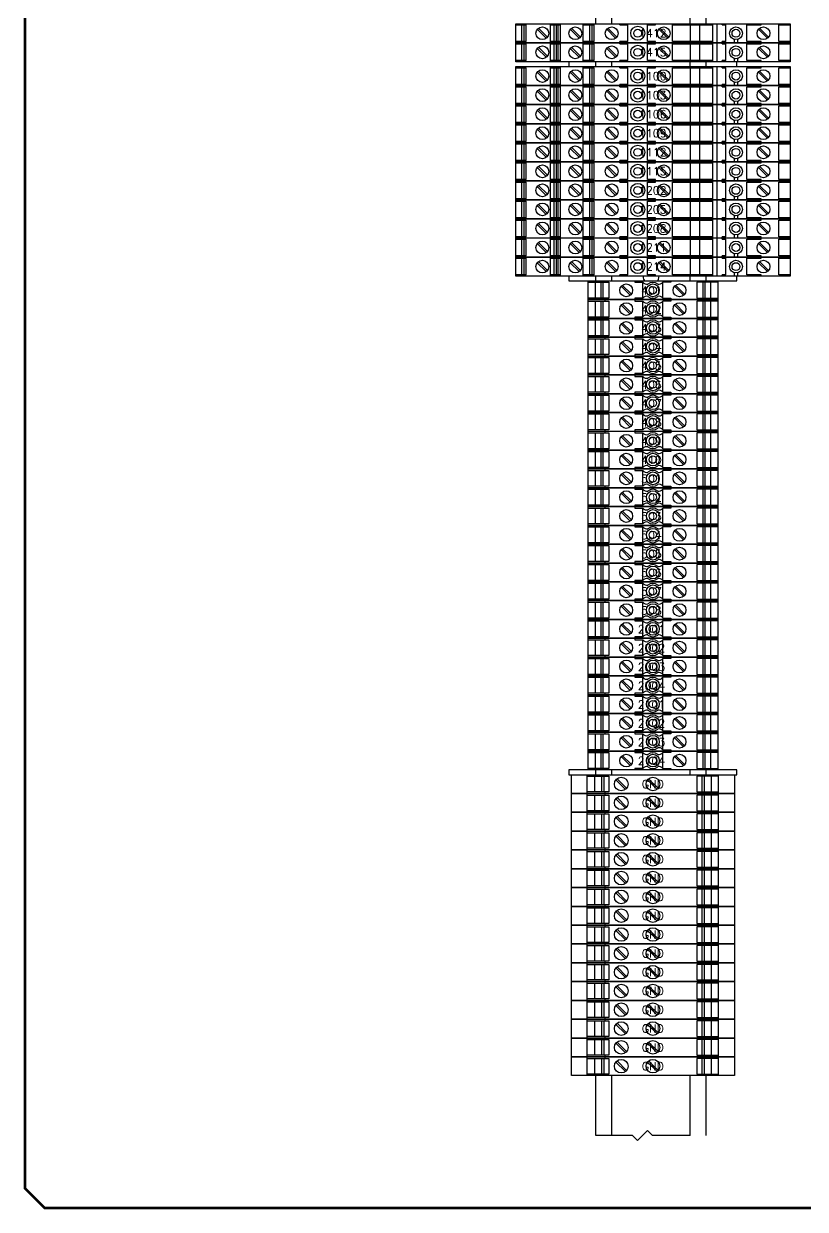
# Model space of a CAD drawing. Header units: inches. Extents: x 0 to 840, y 0 to 593.
# Drawn here: x 0.4 to 248.4, y 0.4 to 376.6 of the extents above; entities that cross this region are included whole.
import ezdxf
from ezdxf.enums import TextEntityAlignment as Align

# ---------------------------------------------------------------- set-up
doc = ezdxf.new("R2010")
doc.units = ezdxf.units.IN
doc.header["$MEASUREMENT"] = 0
for name, color, linetype in [('PTERM', 4, 'Continuous'), ('SYMS', 7, 'Continuous'), ('TITLE', 7, 'Continuous')]:
    doc.layers.add(name, color=color, linetype=linetype)
doc.styles.add('ITALIC', font='ITALIC')
doc.styles.add('SIMPLEX', font='simplex')
doc.styles.add('WD', font='txt.shx')

# ---------------------------------------------------------------- blocks, each defined once
blk = doc.blocks.new('VDIN7144$$1')
for p, q in [((-17.53, 349.1), (-17.53, 850)), ((-12.45, 349.1), (-12.45, 850)), ((12.45, 349.1), (12.45, 850)), ((17.53, 349.1), (17.53, 850)), ((-2.54, 671.93), (-2.54, 678.84)), ((2.54, 671.93), (2.54, 678.84)), ((-2.54, 621.89), (-2.54, 628.8)), ((2.54, 621.89), (2.54, 628.8)), ((-2.54, 571.85), (-2.54, 578.77)), ((2.54, 571.85), (2.54, 578.77)), ((-2.54, 521.82), (-2.54, 528.73)), ((2.54, 521.82), (2.54, 528.73)), ((-2.54, 471.78), (-2.54, 478.69)), ((2.54, 471.78), (2.54, 478.69)), ((-2.54, 421.74), (-2.54, 428.65)), ((2.54, 421.74), (2.54, 428.65)), ((-2.54, 371.7), (-2.54, 378.61)), ((2.54, 371.7), (2.54, 378.61))]:
    blk.add_line(p, q)
for centre, start_param, end_param in [((0, 678.84), 4.712386, 7.853986), ((0, 671.93), 1.570796, 4.712386), ((0, 628.8), 4.712386, 7.853986), ((0, 621.89), 1.570796, 4.712386), ((0, 578.77), 4.712386, 7.853986), ((0, 571.85), 1.570796, 4.712386), ((0, 528.73), 4.712386, 7.853986), ((0, 521.82), 1.570796, 4.712386), ((0, 478.69), 4.712386, 7.853986), ((0, 471.78), 1.570796, 4.712386), ((0, 428.65), 4.712386, 7.853986), ((0, 421.74), 1.570796, 4.712386), ((0, 378.61), 4.712386, 7.853986), ((0, 371.7), 1.570796, 4.712386)]:
    blk.add_ellipse(centre, major_axis=(0, 2.77), ratio=0.917668, start_param=start_param, end_param=end_param)
for p in [(0, 675.39), (0, 625.35), (0, 575.31), (0, 525.27), (0, 475.23), (0, 425.2), (0, 375.16)]:
    blk.add_point(p)
at = {"layer": 'SYMS'}
for p, q in [((-1.13, 350.69), (-4.31, 347.51)), ((0.46, 349.1), (-1.13, 350.69)), ((-5.9, 349.1), (-17.53, 349.1)), ((-4.31, 347.51), (-5.9, 349.1)), ((12.45, 349.1), (0.46, 349.1))]:
    blk.add_line(p, q, dxfattribs=at)
blk = doc.blocks.new('acade_title')
at = {"layer": 'TITLE', "const_width": 0.784}
blk.add_lwpolyline([(765.79, 7.07), (765.79, 586.36), (759.5, 592.64), (7.07, 592.64), (0.79, 586.36), (0.79, 7.07), (7.07, 0.79), (759.5, 0.79)], close=True, dxfattribs=at)
at = {"layer": 'TITLE', "color": 1, "style": 'ITALIC'}
for tag, height, p in [('TITLE#1', 3, (806.47, 85.58)), ('TITLE#2', 3, (806.47, 80.5)), ('TITLE#3', 3, (806.47, 75.41)), ('TITLE#4', 3, (806.47, 70.33)), ('DWG#', 4, (806.47, 20.76))]:
    blk.add_attdef(tag, text='', height=height, dxfattribs=at).set_placement(p, align=Align.CENTER)
at = {"layer": 'TITLE', "color": 1, "style": 'SIMPLEX'}
blk.add_attdef('CAD#', (772.63, 49.19), '', height=2.5, rotation=90, dxfattribs=at)
at = {"layer": 'TITLE', "color": 1}
for tag, p, height, style in [('ENGINEER', (783.37, 49.19), 2.5, 'ITALIC'), ('CHKDBY', (813.2, 49.2), 2.5, 'ITALIC'), ('JOB#', (789.06, 41.3), 2.5, 'SIMPLEX'), ('DRAWNBY', (814.95, 41.3), 2.5, 'ITALIC'), ('SCALE', (786.29, 33.76), 2.5, 'SIMPLEX'), ('DATE', (812.8, 33.76), 2.5, 'SIMPLEX'), ('SHTS', (815.9, 6.29), 4, 'ITALIC')]:
    blk.add_attdef(tag, p, '', height=height, dxfattribs=dict(at, style=style))
at = {"layer": 'TITLE', "color": 1, "style": 'ITALIC'}
blk.add_attdef('SH#', text='', height=4, dxfattribs=at).set_placement((799.54, 6.29), align=Align.RIGHT)
at = {"layer": 'TITLE', "color": 7, "flags": 9}
blk.add_attdef('WD_TB', (782.91, 0.79), '', height=3.14, dxfattribs=at)
blk = doc.blocks.new('1011-3jf')
at = {"style": 'WD', "flags": 1}
for tag, height, p in [('INST', 0.125, (0.008, 0.421)), ('LOC', 0.125, (0.008, 0.245)), ('MFG', 0.05, (0, -0.382)), ('CAT', 0.05, (0, -0.454)), ('WDBLKNAM', 0.05, (0, -0.525)), ('FP', 0.05, (0, -0.597)), ('FPT', 0.05, (0.141, -0.597)), ('ASSYCODE', 0.05, (0, -0.684))]:
    blk.add_attdef(tag, text='', height=height, dxfattribs=at).set_placement(p, align=Align.CENTER)
at = {"style": 'WD', "width": 0.8}
blk.add_attdef('L03WIRENOL', text='', height=0.1, dxfattribs=at).set_placement((-1.749, -0.374), align=Align.MIDDLE_RIGHT)
at = {"style": 'WD', "flags": 1}
for tag, p in [('L02PINL', (-1.317, -0.362)), ('L03PINL', (-1.317, -0.427))]:
    blk.add_attdef(tag, text='', height=0.05, dxfattribs=at).set_placement(p, align=Align.MIDDLE_RIGHT)
blk.add_attdef('L03TERM', text='', height=0.1, dxfattribs=at).set_placement((0, -0.459), align=Align.MIDDLE_CENTER)
for tag, p in [('L02PINR', (1.318, -0.362)), ('L03PINR', (1.318, -0.427))]:
    blk.add_attdef(tag, text='', height=0.05, dxfattribs=at).set_placement(p, align=Align.MIDDLE_LEFT)
at = {"style": 'WD', "width": 0.8}
blk.add_attdef('L03WIRENOR', text='', height=0.1, dxfattribs=at).set_placement((1.75, -0.374), align=Align.MIDDLE_LEFT)
blk.add_wipeout([(1.714, 0), (1.714, -0.238), (-1.714, -0.238), (-1.714, 0)])
for p, q in [((-1.277, -0.238), (-1.277, 0)), ((-1.153, -0.238), (-1.153, 0)), ((-0.872, -0.238), (-0.872, 0)), ((-0.412, -0.015), (-0.412, 0)), ((0.034, -0.015), (0.034, 0)), ((-1.714, -0.015), (-1.585, -0.015)), ((-1.638, -0.223), (-1.638, -0.015)), ((-1.608, -0.223), (-1.608, -0.015)), ((-1.585, -0.223), (-1.585, -0.015)), ((-1.332, -0.182), (-1.444, -0.07)), ((-1.318, -0.168), (-1.43, -0.056)), ((-1.277, -0.015), (-1.153, -0.015)), ((-1.233, -0.223), (-1.233, -0.015)), ((-1.202, -0.223), (-1.202, -0.015)), ((-1.182, -0.223), (-1.182, -0.015)), ((-0.92, -0.182), (-1.032, -0.07)), ((-0.906, -0.168), (-1.018, -0.056)), ((-0.872, -0.015), (-0.734, -0.015)), ((-0.788, -0.223), (-0.788, -0.015)), ((-0.76, -0.223), (-0.76, -0.015)), ((-0.734, -0.223), (-0.734, -0.015)), ((-0.465, -0.182), (-0.577, -0.07)), ((-0.451, -0.168), (-0.563, -0.056)), ((-0.412, -0.015), (-0.312, -0.015)), ((-0.312, -0.223), (-0.312, -0.015)), ((-0.067, -0.223), (-0.067, -0.015)), ((-0.067, -0.015), (0.034, -0.015)), ((0.034, -0.015), (-0.067, -0.015)), ((0.185, -0.182), (0.073, -0.07)), ((0.199, -0.168), (0.087, -0.056)), ((0.244, -0.223), (0.244, -0.015)), ((0.244, -0.015), (0.751, -0.015)), ((0.47, -0.223), (0.47, -0.015)), ((0.588, -0.223), (0.588, -0.015)), ((0.751, -0.238), (0.751, 0)), ((0.803, -0.238), (0.803, 0)), ((0.867, -0.015), (0.867, 0)), ((0.867, -0.015), (0.911, -0.015)), ((0.911, -0.223), (0.911, -0.015)), ((1.173, -0.223), (1.173, -0.015)), ((1.173, -0.015), (1.354, -0.015)), ((1.431, -0.182), (1.319, -0.07)), ((1.445, -0.168), (1.333, -0.056)), ((1.354, -0.015), (1.354, 0)), ((1.572, -0.223), (1.572, -0.015)), ((1.572, -0.015), (1.714, -0.015)), ((-1.585, -0.223), (-1.714, -0.223)), ((-1.153, -0.223), (-1.277, -0.223)), ((-0.734, -0.223), (-0.872, -0.223)), ((-0.412, -0.238), (-0.412, -0.223)), ((-0.312, -0.223), (-0.412, -0.223)), ((-0.067, -0.223), (0.034, -0.223)), ((0.034, -0.223), (-0.067, -0.223)), ((0.034, -0.238), (0.034, -0.223)), ((0.751, -0.223), (0.244, -0.223)), ((0.911, -0.223), (0.867, -0.223)), ((0.867, -0.238), (0.867, -0.223)), ((1.018, -0.238), (1.018, -0.196)), ((1.06, -0.238), (1.06, -0.196)), ((1.354, -0.223), (1.173, -0.223)), ((1.354, -0.238), (1.354, -0.223)), ((1.714, -0.223), (1.572, -0.223))]:
    blk.add_line(p, q)
blk.add_lwpolyline([(1.714, 0), (1.714, -0.238), (-1.714, -0.238), (-1.714, 0)], close=True)
for centre, radius in [((-1.381, -0.119), 0.08), ((-0.969, -0.119), 0.08), ((-0.514, -0.119), 0.08), ((-0.189, -0.119), 0.0875), ((-0.189, -0.119), 0.049), ((0.136, -0.119), 0.08), ((1.038, -0.119), 0.08), ((1.038, -0.119), 0.049), ((1.382, -0.119), 0.08)]:
    blk.add_circle(centre, radius)
at = {"style": 'WD', "flags": 1}
blk.add_attdef('P_TAGSTRIP', text='', height=0.125, dxfattribs=at).set_placement((0.008, 0.068), align=Align.CENTER)
at = {"style": 'WD', "width": 0.8}
for tag, p in [('WIRENOL', (-1.749, -0.109)), ('L02WIRENOL', (-1.749, -0.242))]:
    blk.add_attdef(tag, text='', height=0.1, dxfattribs=at).set_placement(p, align=Align.MIDDLE_RIGHT)
at = {"style": 'WD'}
for tag in ['WIRENO', 'TERM']:
    blk.add_attdef(tag, text='', height=0.1, dxfattribs=at).set_placement((0, -0.119), align=Align.MIDDLE_CENTER)
at = {"style": 'WD', "width": 0.8}
for tag, p in [('WIRENOR', (1.75, -0.109)), ('L02WIRENOR', (1.75, -0.242))]:
    blk.add_attdef(tag, text='', height=0.1, dxfattribs=at).set_placement(p, align=Align.MIDDLE_LEFT)
at = {"style": 'WD', "flags": 1}
blk.add_attdef('PINL', text='', height=0.05, dxfattribs=at).set_placement((-1.317, -0.296), align=Align.MIDDLE_RIGHT)
blk.add_attdef('L02TERM', text='', height=0.1, dxfattribs=at).set_placement((0, -0.327), align=Align.MIDDLE_CENTER)
blk.add_attdef('PINR', text='', height=0.05, dxfattribs=at).set_placement((1.318, -0.296), align=Align.MIDDLE_LEFT)
blk = doc.blocks.new('8WA1824')
blk.add_lwpolyline([(-1.05, -0.059), (1.05, -0.059), (1.05, 0), (-1.05, 0)], close=True)
blk = doc.blocks.new('1011-1df')
at = {"style": 'WD', "flags": 1}
for tag, height, p in [('INST', 0.125, (0.008, 0.421)), ('LOC', 0.125, (0.008, 0.245)), ('WDBLKNAM', 0.05, (0, -0.467)), ('CAT', 0.05, (0, -0.396)), ('ASSYCODE', 0.05, (0, -0.626)), ('FP', 0.05, (0, -0.539)), ('FPT', 0.05, (0.141, -0.539))]:
    blk.add_attdef(tag, text='', height=height, dxfattribs=at).set_placement(p, align=Align.CENTER)
at = {"style": 'WD', "width": 0.8}
blk.add_attdef('WIRENOR', text='', height=0.1, dxfattribs=at).set_placement((0.88, -0.118), align=Align.MIDDLE_LEFT)
blk.add_wipeout([(0.81, -0.235), (-0.81, -0.235), (-0.81, 0), (0.81, 0)])
for p, q in [((-0.81, -0.235), (-0.81, 0)), ((-0.81, 0), (0.81, 0)), ((-0.6, 0), (-0.6, -0.018)), ((-0.226, 0), (-0.226, -0.018)), ((-0.81, -0.018), (-0.55, -0.018)), ((-0.721, -0.018), (-0.721, -0.217)), ((-0.649, -0.018), (-0.649, -0.217)), ((-0.626, -0.018), (-0.626, -0.217)), ((-0.55, -0.018), (-0.55, -0.217)), ((-0.283, -0.181), (-0.396, -0.068)), ((-0.269, -0.167), (-0.382, -0.054)), ((-0.226, -0.018), (-0.125, -0.018)), ((-0.125, -0.217), (-0.125, -0.018)), ((0.226, -0.018), (0.125, -0.018)), ((0.125, -0.217), (0.125, -0.018)), ((0.226, 0), (0.226, -0.018)), ((0.382, -0.181), (0.269, -0.068)), ((0.396, -0.167), (0.283, -0.054)), ((0.81, -0.018), (0.55, -0.018)), ((0.55, -0.018), (0.55, -0.217)), ((0.6, 0), (0.6, -0.018)), ((0.626, -0.018), (0.626, -0.217)), ((0.649, -0.018), (0.649, -0.217)), ((0.721, -0.018), (0.721, -0.217)), ((0.81, 0), (0.81, -0.235)), ((-0.55, -0.217), (-0.81, -0.217)), ((0.81, -0.235), (-0.81, -0.235)), ((-0.6, -0.217), (-0.6, -0.235)), ((-0.125, -0.217), (-0.226, -0.217)), ((-0.226, -0.217), (-0.226, -0.235)), ((0.125, -0.217), (0.226, -0.217)), ((0.226, -0.217), (0.226, -0.235)), ((0.55, -0.217), (0.81, -0.217)), ((0.6, -0.217), (0.6, -0.235))]:
    blk.add_line(p, q)
blk.add_lwpolyline([(0.81, -0.235), (-0.81, -0.235), (-0.81, 0), (0.81, 0)], close=True)
for centre, radius in [((-0.333, -0.118), 0.08), ((0, -0.118), 0.08), ((0, -0.118), 0.0469), ((0.333, -0.118), 0.08)]:
    blk.add_circle(centre, radius)
for centre, radius, start, end in [((-0.076, 0.018), 0.0609, 216.5114, 283.3922), ((0, -0.118), 0.0985, 50.9846, 129.0154), ((0.076, 0.018), 0.0609, 256.6078, 323.4886), ((-0.076, -0.253), 0.0609, 76.6078, 143.4886), ((0, -0.118), 0.0985, 230.9846, 309.0154), ((0.076, -0.253), 0.0609, 36.5114, 103.3922)]:
    blk.add_arc(centre, radius, start, end)
at = {"style": 'WD', "flags": 1}
for tag, height, p in [('P_TAGSTRIP', 0.125, (0.008, 0.068)), ('MFG', 0.05, (0, -0.324))]:
    blk.add_attdef(tag, text='', height=height, dxfattribs=at).set_placement(p, align=Align.CENTER)
at = {"style": 'WD', "width": 0.8}
blk.add_attdef('WIRENOL', text='', height=0.1, dxfattribs=at).set_placement((-0.868, -0.118), align=Align.MIDDLE_RIGHT)
at = {"style": 'WD'}
for tag in ['WIRENO', 'TERM']:
    blk.add_attdef(tag, text='', height=0.1, dxfattribs=at).set_placement((-0.018, -0.123), align=Align.MIDDLE_CENTER)
at = {"style": 'WD', "flags": 1}
blk.add_attdef('TERMDESCL', text='', height=0.05, dxfattribs=at).set_placement((-0.866, -0.232), align=Align.MIDDLE_RIGHT)
blk.add_attdef('TERMDESCR', text='', height=0.05, dxfattribs=at).set_placement((0.88, -0.232), align=Align.MIDDLE_LEFT)
blk = doc.blocks.new('10111pf1')
at = {"style": 'WD', "flags": 1}
for tag, height, p in [('INST', 0.125, (0.008, 0.421)), ('LOC', 0.125, (0.008, 0.245)), ('WDBLKNAM', 0.05, (0, -0.494)), ('CAT', 0.05, (0, -0.422)), ('FP', 0.05, (0, -0.565)), ('FPT', 0.05, (0.141, -0.565)), ('ASSYCODE', 0.05, (0, -0.652))]:
    blk.add_attdef(tag, text='', height=height, dxfattribs=at).set_placement(p, align=Align.CENTER)
blk.add_wipeout([(1.018, -0.235), (-1.018, -0.235), (-1.018, 0), (1.018, 0)])
for p, q in [((-0.821, -0.235), (-0.821, 0)), ((-0.599, 0), (-0.599, -0.02)), ((-0.821, -0.02), (-0.55, -0.02)), ((-0.728, -0.02), (-0.728, -0.215)), ((-0.641, -0.02), (-0.641, -0.215)), ((-0.612, -0.02), (-0.612, -0.215)), ((-0.55, -0.02), (-0.55, -0.215)), ((-0.342, -0.184), (-0.462, -0.065)), ((-0.328, -0.17), (-0.448, -0.051)), ((0.053, -0.184), (-0.067, -0.065)), ((0.067, -0.17), (-0.053, -0.051)), ((0.821, -0.02), (0.55, -0.02)), ((0.55, -0.02), (0.55, -0.215)), ((0.599, 0), (0.599, -0.02)), ((0.612, -0.02), (0.612, -0.215)), ((0.641, -0.02), (0.641, -0.215)), ((0.728, -0.02), (0.728, -0.215)), ((0.821, -0.235), (0.821, 0)), ((-0.55, -0.215), (-0.821, -0.215)), ((-0.599, -0.215), (-0.599, -0.235)), ((0.55, -0.215), (0.821, -0.215)), ((0.599, -0.215), (0.599, -0.235))]:
    blk.add_line(p, q)
blk.add_lwpolyline([(1.018, -0.235), (-1.018, -0.235), (-1.018, 0), (1.018, 0)], close=True)
for centre in [(-0.395, -0.117), (0, -0.117)]:
    blk.add_circle(centre, 0.085)
for tag, height, p in [('P_TAGSTRIP', 0.125, (0.008, 0.068)), ('MFG', 0.05, (0, -0.351))]:
    blk.add_attdef(tag, text='', height=height, dxfattribs=at).set_placement(p, align=Align.CENTER)
at = {"style": 'WD', "width": 0.8}
blk.add_attdef('WIRENOL', text='', height=0.1, dxfattribs=at).set_placement((-1.087, -0.117), align=Align.MIDDLE_RIGHT)
at = {"style": 'WD'}
for tag in ['WIRENO', 'TERM']:
    blk.add_attdef(tag, text='', height=0.1, dxfattribs=at).set_placement((0, -0.117), align=Align.MIDDLE_CENTER)
at = {"style": 'WD', "width": 0.8}
blk.add_attdef('WIRENOR', text='', height=0.1, dxfattribs=at).set_placement((1.083, -0.117), align=Align.MIDDLE_LEFT)
at = {"style": 'WD', "flags": 1}
blk.add_attdef('TERMDESCL', text='', height=0.05, dxfattribs=at).set_placement((-1.085, -0.232), align=Align.MIDDLE_RIGHT)
blk.add_attdef('TERMDESCR', text='', height=0.05, dxfattribs=at).set_placement((1.086, -0.232), align=Align.MIDDLE_LEFT)

msp = doc.modelspace()

# ---------------------------------------------------------------- block references
for name, p in [('acade_title', (0, 0)), ('VDIN7144$$1', (199.49, -325.33))]:
    msp.add_blockref(name, p)

# ---------------------------------------------------------------- next in the draw order: block references
ref = msp.add_blockref('1011-3jf', (200.07, 376.58), dxfattribs=dict(xscale=25.40000000000001, yscale=25.40000000000001, zscale=25.40000000000001))
ref.add_attrib('TERM', '1412', dxfattribs={"layer": 'PTERM', "height": 2.54, "style": 'WD'}).set_placement((200.07, 373.56), align=Align.MIDDLE_CENTER)

# ---------------------------------------------------------------- next in the draw order: block references
ref = msp.add_blockref('1011-3jf', (200.07, 370.54), dxfattribs=dict(xscale=25.40000000000001, yscale=25.40000000000001, zscale=25.40000000000001))
ref.add_attrib('TERM', '1415', dxfattribs={"layer": 'PTERM', "height": 2.54, "style": 'WD'}).set_placement((200.07, 367.52), align=Align.MIDDLE_CENTER)

# ---------------------------------------------------------------- next in the draw order: block references
at = {"xscale": 25.40000000000001, "yscale": 25.40000000000001, "zscale": 25.40000000000001}
msp.add_blockref('8WA1824', (200.07, 364.49), dxfattribs=at)

# ---------------------------------------------------------------- next in the draw order: block references
ref = msp.add_blockref('1011-3jf', (200.07, 362.99), dxfattribs=dict(xscale=25.40000000000001, yscale=25.40000000000001, zscale=25.40000000000001))
ref.add_attrib('TERM', '1100', dxfattribs={"layer": 'PTERM', "height": 2.54, "style": 'WD'}).set_placement((200.07, 359.97), align=Align.MIDDLE_CENTER)

# ---------------------------------------------------------------- next in the draw order: block references
ref = msp.add_blockref('1011-3jf', (200.07, 356.95), dxfattribs=dict(xscale=25.40000000000001, yscale=25.40000000000001, zscale=25.40000000000001))
ref.add_attrib('TERM', '1103', dxfattribs={"layer": 'PTERM', "height": 2.54, "style": 'WD'}).set_placement((200.07, 353.93), align=Align.MIDDLE_CENTER)

# ---------------------------------------------------------------- next in the draw order: block references
ref = msp.add_blockref('1011-3jf', (200.07, 350.9), dxfattribs=dict(xscale=25.40000000000001, yscale=25.40000000000001, zscale=25.40000000000001))
ref.add_attrib('TERM', '1106', dxfattribs={"layer": 'PTERM', "height": 2.54, "style": 'WD'}).set_placement((200.07, 347.88), align=Align.MIDDLE_CENTER)

# ---------------------------------------------------------------- next in the draw order: block references
ref = msp.add_blockref('1011-3jf', (200.07, 344.86), dxfattribs=dict(xscale=25.40000000000001, yscale=25.40000000000001, zscale=25.40000000000001))
ref.add_attrib('TERM', '1109', dxfattribs={"layer": 'PTERM', "height": 2.54, "style": 'WD'}).set_placement((200.07, 341.84), align=Align.MIDDLE_CENTER)

# ---------------------------------------------------------------- next in the draw order: block references
ref = msp.add_blockref('1011-3jf', (200.07, 338.81), dxfattribs=dict(xscale=25.40000000000001, yscale=25.40000000000001, zscale=25.40000000000001))
ref.add_attrib('TERM', '1112', dxfattribs={"layer": 'PTERM', "height": 2.54, "style": 'WD'}).set_placement((200.07, 335.79), align=Align.MIDDLE_CENTER)

# ---------------------------------------------------------------- next in the draw order: block references
ref = msp.add_blockref('1011-3jf', (200.07, 332.77), dxfattribs=dict(xscale=25.40000000000001, yscale=25.40000000000001, zscale=25.40000000000001))
ref.add_attrib('TERM', '1115', dxfattribs={"layer": 'PTERM', "height": 2.54, "style": 'WD'}).set_placement((200.07, 329.75), align=Align.MIDDLE_CENTER)

# ---------------------------------------------------------------- next in the draw order: block references
ref = msp.add_blockref('1011-3jf', (200.07, 326.72), dxfattribs=dict(xscale=25.40000000000001, yscale=25.40000000000001, zscale=25.40000000000001))
ref.add_attrib('TERM', '1202', dxfattribs={"layer": 'PTERM', "height": 2.54, "style": 'WD'}).set_placement((200.07, 323.7), align=Align.MIDDLE_CENTER)

# ---------------------------------------------------------------- next in the draw order: block references
ref = msp.add_blockref('1011-3jf', (200.07, 320.68), dxfattribs=dict(xscale=25.40000000000001, yscale=25.40000000000001, zscale=25.40000000000001))
ref.add_attrib('TERM', '1205', dxfattribs={"layer": 'PTERM', "height": 2.54, "style": 'WD'}).set_placement((200.07, 317.65), align=Align.MIDDLE_CENTER)

# ---------------------------------------------------------------- next in the draw order: block references
ref = msp.add_blockref('1011-3jf', (200.07, 314.63), dxfattribs=dict(xscale=25.40000000000001, yscale=25.40000000000001, zscale=25.40000000000001))
ref.add_attrib('TERM', '1208', dxfattribs={"layer": 'PTERM', "height": 2.54, "style": 'WD'}).set_placement((200.07, 311.61), align=Align.MIDDLE_CENTER)

# ---------------------------------------------------------------- next in the draw order: block references
ref = msp.add_blockref('1011-3jf', (200.07, 308.59), dxfattribs=dict(xscale=25.40000000000001, yscale=25.40000000000001, zscale=25.40000000000001))
ref.add_attrib('TERM', '1211', dxfattribs={"layer": 'PTERM', "height": 2.54, "style": 'WD'}).set_placement((200.07, 305.56), align=Align.MIDDLE_CENTER)

# ---------------------------------------------------------------- next in the draw order: block references
ref = msp.add_blockref('1011-3jf', (200.07, 302.54), dxfattribs=dict(xscale=25.40000000000001, yscale=25.40000000000001, zscale=25.40000000000001))
ref.add_attrib('TERM', '1214', dxfattribs={"layer": 'PTERM', "height": 2.54, "style": 'WD'}).set_placement((200.07, 299.52), align=Align.MIDDLE_CENTER)

# ---------------------------------------------------------------- next in the draw order: block references
msp.add_blockref('8WA1824', (200.07, 296.5), dxfattribs=at)

# ---------------------------------------------------------------- next in the draw order: block references
ref = msp.add_blockref('1011-1df', (200.07, 295), dxfattribs=dict(xscale=25.40000000000001, yscale=25.40000000000001, zscale=25.40000000000001))
ref.add_attrib('TERM', '401', dxfattribs={"layer": 'PTERM', "height": 2.54, "style": 'WD'}).set_placement((199.61, 291.88), align=Align.MIDDLE_CENTER)

# ---------------------------------------------------------------- next in the draw order: block references
ref = msp.add_blockref('1011-1df', (200.07, 289.03), dxfattribs=dict(xscale=25.40000000000001, yscale=25.40000000000001, zscale=25.40000000000001))
ref.add_attrib('TERM', '402', dxfattribs={"layer": 'PTERM', "height": 2.54, "style": 'WD'}).set_placement((199.61, 285.91), align=Align.MIDDLE_CENTER)

# ---------------------------------------------------------------- next in the draw order: block references
ref = msp.add_blockref('1011-1df', (200.07, 283.06), dxfattribs=dict(xscale=25.40000000000001, yscale=25.40000000000001, zscale=25.40000000000001))
ref.add_attrib('TERM', '403', dxfattribs={"layer": 'PTERM', "height": 2.54, "style": 'WD'}).set_placement((199.61, 279.94), align=Align.MIDDLE_CENTER)

# ---------------------------------------------------------------- next in the draw order: block references
ref = msp.add_blockref('1011-1df', (200.07, 277.09), dxfattribs=dict(xscale=25.40000000000001, yscale=25.40000000000001, zscale=25.40000000000001))
ref.add_attrib('TERM', '404', dxfattribs={"layer": 'PTERM', "height": 2.54, "style": 'WD'}).set_placement((199.61, 273.97), align=Align.MIDDLE_CENTER)

# ---------------------------------------------------------------- next in the draw order: block references
ref = msp.add_blockref('1011-1df', (200.07, 271.12), dxfattribs=dict(xscale=25.40000000000001, yscale=25.40000000000001, zscale=25.40000000000001))
ref.add_attrib('TERM', '405', dxfattribs={"layer": 'PTERM', "height": 2.54, "style": 'WD'}).set_placement((199.61, 268.01), align=Align.MIDDLE_CENTER)

# ---------------------------------------------------------------- next in the draw order: block references
ref = msp.add_blockref('1011-1df', (200.07, 265.15), dxfattribs=dict(xscale=25.40000000000001, yscale=25.40000000000001, zscale=25.40000000000001))
ref.add_attrib('TERM', '406', dxfattribs={"layer": 'PTERM', "height": 2.54, "style": 'WD'}).set_placement((199.61, 262.04), align=Align.MIDDLE_CENTER)

# ---------------------------------------------------------------- next in the draw order: block references
ref = msp.add_blockref('1011-1df', (200.07, 259.18), dxfattribs=dict(xscale=25.40000000000001, yscale=25.40000000000001, zscale=25.40000000000001))
ref.add_attrib('TERM', '407', dxfattribs={"layer": 'PTERM', "height": 2.54, "style": 'WD'}).set_placement((199.61, 256.07), align=Align.MIDDLE_CENTER)

# ---------------------------------------------------------------- next in the draw order: block references
ref = msp.add_blockref('1011-1df', (200.07, 253.21), dxfattribs=dict(xscale=25.40000000000001, yscale=25.40000000000001, zscale=25.40000000000001))
ref.add_attrib('TERM', '408', dxfattribs={"layer": 'PTERM', "height": 2.54, "style": 'WD'}).set_placement((199.61, 250.1), align=Align.MIDDLE_CENTER)

# ---------------------------------------------------------------- next in the draw order: block references
ref = msp.add_blockref('1011-1df', (200.07, 247.25), dxfattribs=dict(xscale=25.40000000000001, yscale=25.40000000000001, zscale=25.40000000000001))
ref.add_attrib('TERM', '409', dxfattribs={"layer": 'PTERM', "height": 2.54, "style": 'WD'}).set_placement((199.61, 244.13), align=Align.MIDDLE_CENTER)

# ---------------------------------------------------------------- next in the draw order: block references
ref = msp.add_blockref('1011-1df', (200.07, 241.28), dxfattribs=dict(xscale=25.40000000000001, yscale=25.40000000000001, zscale=25.40000000000001))
ref.add_attrib('TERM', '410', dxfattribs={"layer": 'PTERM', "height": 2.54, "style": 'WD'}).set_placement((199.61, 238.16), align=Align.MIDDLE_CENTER)

# ---------------------------------------------------------------- next in the draw order: block references
ref = msp.add_blockref('1011-1df', (200.07, 235.31), dxfattribs=dict(xscale=25.40000000000001, yscale=25.40000000000001, zscale=25.40000000000001))
ref.add_attrib('TERM', '501', dxfattribs={"layer": 'PTERM', "height": 2.54, "style": 'WD'}).set_placement((199.61, 232.19), align=Align.MIDDLE_CENTER)

# ---------------------------------------------------------------- next in the draw order: block references
ref = msp.add_blockref('1011-1df', (200.07, 229.34), dxfattribs=dict(xscale=25.40000000000001, yscale=25.40000000000001, zscale=25.40000000000001))
ref.add_attrib('TERM', '502', dxfattribs={"layer": 'PTERM', "height": 2.54, "style": 'WD'}).set_placement((199.61, 226.22), align=Align.MIDDLE_CENTER)

# ---------------------------------------------------------------- next in the draw order: block references
ref = msp.add_blockref('1011-1df', (200.07, 223.37), dxfattribs=dict(xscale=25.40000000000001, yscale=25.40000000000001, zscale=25.40000000000001))
ref.add_attrib('TERM', '503', dxfattribs={"layer": 'PTERM', "height": 2.54, "style": 'WD'}).set_placement((199.61, 220.25), align=Align.MIDDLE_CENTER)

# ---------------------------------------------------------------- next in the draw order: block references
ref = msp.add_blockref('1011-1df', (200.07, 217.4), dxfattribs=dict(xscale=25.40000000000001, yscale=25.40000000000001, zscale=25.40000000000001))
ref.add_attrib('TERM', '504', dxfattribs={"layer": 'PTERM', "height": 2.54, "style": 'WD'}).set_placement((199.61, 214.28), align=Align.MIDDLE_CENTER)

# ---------------------------------------------------------------- next in the draw order: block references
ref = msp.add_blockref('1011-1df', (200.07, 211.43), dxfattribs=dict(xscale=25.40000000000001, yscale=25.40000000000001, zscale=25.40000000000001))
ref.add_attrib('TERM', '505', dxfattribs={"layer": 'PTERM', "height": 2.54, "style": 'WD'}).set_placement((199.61, 208.32), align=Align.MIDDLE_CENTER)

# ---------------------------------------------------------------- next in the draw order: block references
ref = msp.add_blockref('1011-1df', (200.07, 205.46), dxfattribs=dict(xscale=25.40000000000001, yscale=25.40000000000001, zscale=25.40000000000001))
ref.add_attrib('TERM', '506', dxfattribs={"layer": 'PTERM', "height": 2.54, "style": 'WD'}).set_placement((199.61, 202.35), align=Align.MIDDLE_CENTER)

# ---------------------------------------------------------------- next in the draw order: block references
ref = msp.add_blockref('1011-1df', (200.07, 199.49), dxfattribs=dict(xscale=25.40000000000001, yscale=25.40000000000001, zscale=25.40000000000001))
ref.add_attrib('TERM', '507', dxfattribs={"layer": 'PTERM', "height": 2.54, "style": 'WD'}).set_placement((199.61, 196.38), align=Align.MIDDLE_CENTER)

# ---------------------------------------------------------------- next in the draw order: block references
ref = msp.add_blockref('1011-1df', (200.07, 193.52), dxfattribs=dict(xscale=25.40000000000001, yscale=25.40000000000001, zscale=25.40000000000001))
ref.add_attrib('TERM', '508', dxfattribs={"layer": 'PTERM', "height": 2.54, "style": 'WD'}).set_placement((199.61, 190.41), align=Align.MIDDLE_CENTER)

# ---------------------------------------------------------------- next in the draw order: block references
ref = msp.add_blockref('1011-1df', (200.07, 187.56), dxfattribs=dict(xscale=25.40000000000001, yscale=25.40000000000001, zscale=25.40000000000001))
ref.add_attrib('TERM', '2001', dxfattribs={"layer": 'PTERM', "height": 2.54, "style": 'WD'}).set_placement((199.61, 184.44), align=Align.MIDDLE_CENTER)

# ---------------------------------------------------------------- next in the draw order: block references
ref = msp.add_blockref('1011-1df', (200.07, 181.59), dxfattribs=dict(xscale=25.40000000000001, yscale=25.40000000000001, zscale=25.40000000000001))
ref.add_attrib('TERM', '2002', dxfattribs={"layer": 'PTERM', "height": 2.54, "style": 'WD'}).set_placement((199.61, 178.47), align=Align.MIDDLE_CENTER)

# ---------------------------------------------------------------- next in the draw order: block references
ref = msp.add_blockref('1011-1df', (200.07, 175.62), dxfattribs=dict(xscale=25.40000000000001, yscale=25.40000000000001, zscale=25.40000000000001))
ref.add_attrib('TERM', '2003', dxfattribs={"layer": 'PTERM', "height": 2.54, "style": 'WD'}).set_placement((199.61, 172.5), align=Align.MIDDLE_CENTER)

# ---------------------------------------------------------------- next in the draw order: block references
ref = msp.add_blockref('1011-1df', (200.07, 169.65), dxfattribs=dict(xscale=25.40000000000001, yscale=25.40000000000001, zscale=25.40000000000001))
ref.add_attrib('TERM', '2004', dxfattribs={"layer": 'PTERM', "height": 2.54, "style": 'WD'}).set_placement((199.61, 166.53), align=Align.MIDDLE_CENTER)

# ---------------------------------------------------------------- next in the draw order: block references
ref = msp.add_blockref('1011-1df', (200.07, 163.68), dxfattribs=dict(xscale=25.40000000000001, yscale=25.40000000000001, zscale=25.40000000000001))
ref.add_attrib('TERM', '2101', dxfattribs={"layer": 'PTERM', "height": 2.54, "style": 'WD'}).set_placement((199.61, 160.56), align=Align.MIDDLE_CENTER)

# ---------------------------------------------------------------- next in the draw order: block references
ref = msp.add_blockref('1011-1df', (200.07, 157.71), dxfattribs=dict(xscale=25.40000000000001, yscale=25.40000000000001, zscale=25.40000000000001))
ref.add_attrib('TERM', '2102', dxfattribs={"layer": 'PTERM', "height": 2.54, "style": 'WD'}).set_placement((199.61, 154.59), align=Align.MIDDLE_CENTER)

# ---------------------------------------------------------------- next in the draw order: block references
ref = msp.add_blockref('1011-1df', (200.07, 151.74), dxfattribs=dict(xscale=25.40000000000001, yscale=25.40000000000001, zscale=25.40000000000001))
ref.add_attrib('TERM', '2103', dxfattribs={"layer": 'PTERM', "height": 2.54, "style": 'WD'}).set_placement((199.61, 148.63), align=Align.MIDDLE_CENTER)

# ---------------------------------------------------------------- next in the draw order: block references
ref = msp.add_blockref('1011-1df', (200.07, 145.77), dxfattribs=dict(xscale=25.40000000000001, yscale=25.40000000000001, zscale=25.40000000000001))
ref.add_attrib('TERM', '2104', dxfattribs={"layer": 'PTERM', "height": 2.54, "style": 'WD'}).set_placement((199.61, 142.66), align=Align.MIDDLE_CENTER)

# ---------------------------------------------------------------- next in the draw order: block references
msp.add_blockref('8WA1824', (200.07, 139.8), dxfattribs=at)

# ---------------------------------------------------------------- next in the draw order: block references
ref = msp.add_blockref('10111pf1', (200.07, 138.3), dxfattribs=dict(xscale=25.40000000000001, yscale=25.40000000000001, zscale=25.40000000000001))
ref.add_attrib('TERM', 'GND', dxfattribs={"layer": 'PTERM', "height": 2.54, "style": 'WD'}).set_placement((200.07, 135.32), align=Align.MIDDLE_CENTER)

# ---------------------------------------------------------------- next in the draw order: block references
ref = msp.add_blockref('10111pf1', (200.07, 132.33), dxfattribs=dict(xscale=25.40000000000001, yscale=25.40000000000001, zscale=25.40000000000001))
ref.add_attrib('TERM', 'GND', dxfattribs={"layer": 'PTERM', "height": 2.54, "style": 'WD'}).set_placement((200.07, 129.35), align=Align.MIDDLE_CENTER)

# ---------------------------------------------------------------- next in the draw order: block references
ref = msp.add_blockref('10111pf1', (200.07, 126.37), dxfattribs=dict(xscale=25.40000000000001, yscale=25.40000000000001, zscale=25.40000000000001))
ref.add_attrib('TERM', 'GND', dxfattribs={"layer": 'PTERM', "height": 2.54, "style": 'WD'}).set_placement((200.07, 123.38), align=Align.MIDDLE_CENTER)

# ---------------------------------------------------------------- next in the draw order: block references
ref = msp.add_blockref('10111pf1', (200.07, 120.4), dxfattribs=dict(xscale=25.40000000000001, yscale=25.40000000000001, zscale=25.40000000000001))
ref.add_attrib('TERM', 'GND', dxfattribs={"layer": 'PTERM', "height": 2.54, "style": 'WD'}).set_placement((200.07, 117.41), align=Align.MIDDLE_CENTER)

# ---------------------------------------------------------------- next in the draw order: block references
ref = msp.add_blockref('10111pf1', (200.07, 114.43), dxfattribs=dict(xscale=25.40000000000001, yscale=25.40000000000001, zscale=25.40000000000001))
ref.add_attrib('TERM', 'GND', dxfattribs={"layer": 'PTERM', "height": 2.54, "style": 'WD'}).set_placement((200.07, 111.44), align=Align.MIDDLE_CENTER)

# ---------------------------------------------------------------- next in the draw order: block references
ref = msp.add_blockref('10111pf1', (200.07, 108.46), dxfattribs=dict(xscale=25.40000000000001, yscale=25.40000000000001, zscale=25.40000000000001))
ref.add_attrib('TERM', 'GND', dxfattribs={"layer": 'PTERM', "height": 2.54, "style": 'WD'}).set_placement((200.07, 105.47), align=Align.MIDDLE_CENTER)

# ---------------------------------------------------------------- next in the draw order: block references
ref = msp.add_blockref('10111pf1', (200.07, 102.49), dxfattribs=dict(xscale=25.40000000000001, yscale=25.40000000000001, zscale=25.40000000000001))
ref.add_attrib('TERM', 'GND', dxfattribs={"layer": 'PTERM', "height": 2.54, "style": 'WD'}).set_placement((200.07, 99.5), align=Align.MIDDLE_CENTER)

# ---------------------------------------------------------------- next in the draw order: block references
ref = msp.add_blockref('10111pf1', (200.07, 96.52), dxfattribs=dict(xscale=25.40000000000001, yscale=25.40000000000001, zscale=25.40000000000001))
ref.add_attrib('TERM', 'GND', dxfattribs={"layer": 'PTERM', "height": 2.54, "style": 'WD'}).set_placement((200.07, 93.54), align=Align.MIDDLE_CENTER)

# ---------------------------------------------------------------- next in the draw order: block references
ref = msp.add_blockref('10111pf1', (200.07, 90.55), dxfattribs=dict(xscale=25.40000000000001, yscale=25.40000000000001, zscale=25.40000000000001))
ref.add_attrib('TERM', 'GND', dxfattribs={"layer": 'PTERM', "height": 2.54, "style": 'WD'}).set_placement((200.07, 87.57), align=Align.MIDDLE_CENTER)

# ---------------------------------------------------------------- next in the draw order: block references
ref = msp.add_blockref('10111pf1', (200.07, 84.58), dxfattribs=dict(xscale=25.40000000000001, yscale=25.40000000000001, zscale=25.40000000000001))
ref.add_attrib('TERM', 'GND', dxfattribs={"layer": 'PTERM', "height": 2.54, "style": 'WD'}).set_placement((200.07, 81.6), align=Align.MIDDLE_CENTER)

# ---------------------------------------------------------------- next in the draw order: block references
ref = msp.add_blockref('10111pf1', (200.07, 78.61), dxfattribs=dict(xscale=25.40000000000001, yscale=25.40000000000001, zscale=25.40000000000001))
ref.add_attrib('TERM', 'GND', dxfattribs={"layer": 'PTERM', "height": 2.54, "style": 'WD'}).set_placement((200.07, 75.63), align=Align.MIDDLE_CENTER)

# ---------------------------------------------------------------- next in the draw order: block references
ref = msp.add_blockref('10111pf1', (200.07, 72.64), dxfattribs=dict(xscale=25.40000000000001, yscale=25.40000000000001, zscale=25.40000000000001))
ref.add_attrib('TERM', 'GND', dxfattribs={"layer": 'PTERM', "height": 2.54, "style": 'WD'}).set_placement((200.07, 69.66), align=Align.MIDDLE_CENTER)

# ---------------------------------------------------------------- next in the draw order: block references
ref = msp.add_blockref('10111pf1', (200.07, 66.68), dxfattribs=dict(xscale=25.40000000000001, yscale=25.40000000000001, zscale=25.40000000000001))
ref.add_attrib('TERM', 'GND', dxfattribs={"layer": 'PTERM', "height": 2.54, "style": 'WD'}).set_placement((200.07, 63.69), align=Align.MIDDLE_CENTER)

# ---------------------------------------------------------------- next in the draw order: block references
ref = msp.add_blockref('10111pf1', (200.07, 60.71), dxfattribs=dict(xscale=25.40000000000001, yscale=25.40000000000001, zscale=25.40000000000001))
ref.add_attrib('TERM', 'GND', dxfattribs={"layer": 'PTERM', "height": 2.54, "style": 'WD'}).set_placement((200.07, 57.72), align=Align.MIDDLE_CENTER)

# ---------------------------------------------------------------- next in the draw order: block references
ref = msp.add_blockref('10111pf1', (200.07, 54.74), dxfattribs=dict(xscale=25.40000000000001, yscale=25.40000000000001, zscale=25.40000000000001))
ref.add_attrib('TERM', 'GND', dxfattribs={"layer": 'PTERM', "height": 2.54, "style": 'WD'}).set_placement((200.07, 51.75), align=Align.MIDDLE_CENTER)

# ---------------------------------------------------------------- next in the draw order: block references
ref = msp.add_blockref('10111pf1', (200.07, 48.77), dxfattribs=dict(xscale=25.40000000000001, yscale=25.40000000000001, zscale=25.40000000000001))
ref.add_attrib('TERM', 'GND', dxfattribs={"layer": 'PTERM', "height": 2.54, "style": 'WD'}).set_placement((200.07, 45.78), align=Align.MIDDLE_CENTER)

doc.saveas('drawing.dxf')
